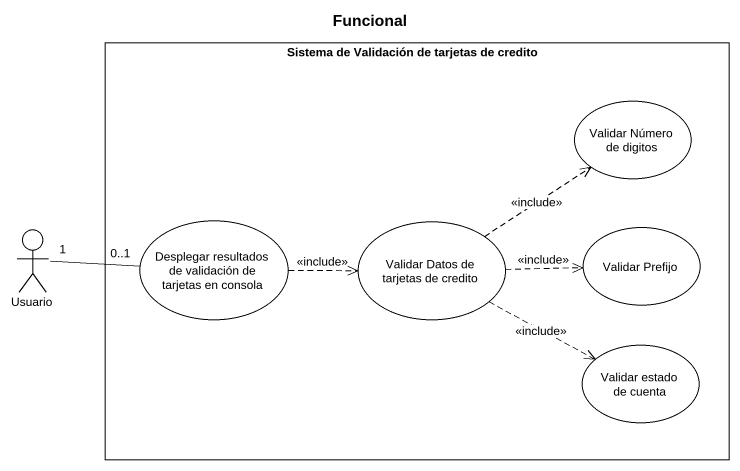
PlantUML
@startuml
title Funcional
rectangle "Sistema de Validación de tarjetas de credito" as Sistema_de_Validación_de {
  usecase "Validar Número de digitos" as Validar_Número_de_digitos
  usecase "Desplegar resultados de validación de tarjetas en consola" as Desplegar_resultados_de
  usecase "Validar Datos de tarjetas de credito" as Validar_Datos_de_tarjetas
  usecase "Validar Prefijo" as Validar_Prefijo
  usecase "Validar estado de cuenta" as Validar_estado_de_cuenta
}
actor Usuario
Usuario "1" -right- "0..1" Desplegar_resultados_de
Desplegar_resultados_de .right.> Validar_Datos_de_tarjetas : <<include>>
Validar_Datos_de_tarjetas .up.> Validar_Número_de_digitos : <<include>>
Validar_Datos_de_tarjetas .right.> Validar_Prefijo : <<include>>
Validar_Datos_de_tarjetas .right.> Validar_estado_de_cuenta : <<include>>
@enduml
